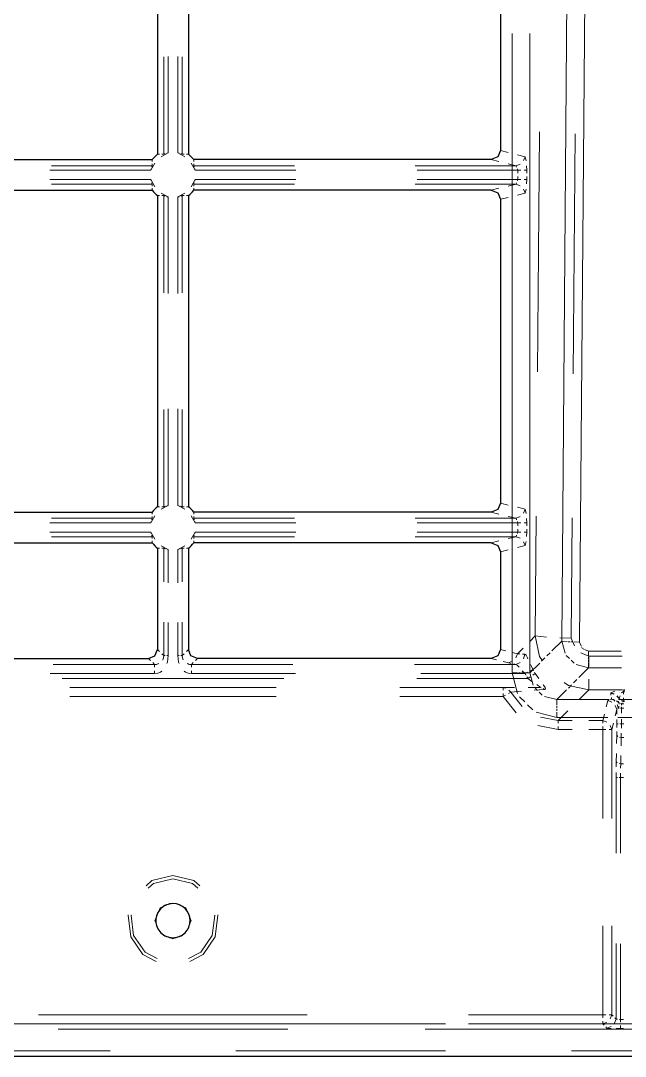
# Model space of a CAD drawing. Header units: millimetres. Extents: x 0 to 1989, y -338 to 950.
# Drawn here: x 619 to 685.8, y 122.1 to 236.6 of the extents above; entities that cross this region are included whole.
import ezdxf

# ---------------------------------------------------------------- set-up
doc = ezdxf.new("R2010")
doc.units = ezdxf.units.MM
doc.layers.add('DETAIL', color=8, linetype='Continuous')
doc.layers.add('FINE', color=9, linetype='Continuous')

msp = doc.modelspace()

# ---------------------------------------------------------------- linework, layer by layer
at = {"layer": 'DETAIL', "lineweight": 25}
for p, q in [((634.11, 256.29), (634.11, 221.87)), ((637.51, 256.29), (637.51, 221.87)), ((600.63, 221.28), (633.52, 221.28)), ((670.99, 221.28), (638.1, 221.28)), ((600.63, 217.88), (633.52, 217.88)), ((670.99, 217.88), (638.1, 217.88)), ((637.51, 217.29), (637.51, 182.87)), ((672, 216.89), (672, 183.28)), ((600.63, 182.28), (633.52, 182.28)), ((670.99, 182.28), (638.1, 182.28)), ((670.99, 178.88), (638.1, 178.88)), ((634.11, 178.29), (634.11, 167.08)), ((637.51, 178.29), (637.51, 167.08)), ((672, 177.89), (672, 167.08)), ((600.63, 166.08), (633.11, 166.08)), ((67.81, 122.08), (1203.81, 122.08))]:
    msp.add_line(p, q, dxfattribs=at)
for points in [[(670.99, 256.88), (671.71, 256.59), (672, 255.89), (672, 222.28)], [(672, 222.28), (671.71, 221.57), (670.99, 221.28)], [(670.99, 217.88), (671.71, 217.59), (672, 216.89)], [(672, 183.28), (671.71, 182.57), (670.99, 182.28)], [(670.99, 178.88), (671.71, 178.59), (672, 177.89)], [(633.11, 166.08), (633.82, 166.38), (634.11, 167.08)], [(670.99, 166.08), (638.51, 166.08), (637.8, 166.38), (637.51, 167.08)], [(672, 167.08), (671.71, 166.38), (670.99, 166.08)]]:
    msp.add_lwpolyline(points, dxfattribs=at)
for points in [[(634.11, 221.87, 0.073451), (633.52, 221.28)], [(638.1, 221.28, 0.073616), (637.51, 221.87)], [(633.52, 217.88, 0.073451), (634.11, 217.29)], [(637.51, 217.29, 0.07352), (638.1, 217.88)], [(634.11, 217.29), (634.11, 182.87, 0.073616), (633.52, 182.28)], [(638.1, 182.28, 0.073453), (637.51, 182.87)], [(600.63, 178.88), (633.52, 178.88, 0.073451), (634.11, 178.29)], [(637.51, 178.29, 0.07352), (638.1, 178.88)]]:
    msp.add_lwpolyline(points, format="xyb", dxfattribs=at)
msp.add_lwpolyline([(635.81, 138.97, 0.41423), (633.92, 137.08, 0.414214), (635.81, 135.2, 0.414222), (637.7, 137.08, 0.414188)], format="xyb", close=True, dxfattribs=at)
at = {"layer": 'FINE', "lineweight": 9}
for p, q in [((678.78, 168.02), (679.61, 272.2)), ((681.59, 272.09), (680.76, 167.9)), ((673.29, 235.24), (673.29, 164.51)), ((675.27, 164.51), (675.27, 235.24)), ((634.79, 221.87), (634.79, 232.63)), ((635.29, 232.69), (635.29, 222.03)), ((636.33, 232.69), (636.33, 222.03)), ((636.83, 221.87), (636.83, 232.63)), ((676.31, 224.34), (676.1, 197.79)), ((680.06, 197.56), (680.27, 224.11)), ((672.85, 222.06), (672, 222.28)), ((633.52, 221.28), (633.52, 221.07)), ((634.11, 221.87), (634.32, 221.87)), ((634.51, 221.6), (635.29, 222.03)), ((634.58, 221.87), (634.79, 221.87)), ((635.29, 222.03), (635.13, 221.99)), ((636.33, 222.03), (636.49, 221.99)), ((637.11, 221.6), (636.33, 222.03)), ((637.04, 221.87), (636.83, 221.87)), ((637.51, 221.87), (637.3, 221.87)), ((638.1, 221.28), (638.1, 221.07)), ((670.99, 221.28), (671.85, 221.07)), ((674.73, 221.6), (673.88, 221.81)), ((674.55, 221.16), (674.73, 221.6)), ((674.87, 221.14), (674.73, 221.6)), ((633.36, 220.1), (622.21, 220.1)), ((622.38, 220.6), (633.52, 220.6)), ((633.36, 220.1), (633.79, 220.88)), ((633.52, 220.81), (633.52, 220.6)), ((638.26, 220.1), (637.83, 220.88)), ((638.1, 220.81), (638.1, 220.6)), ((649.24, 220.6), (638.1, 220.6)), ((638.26, 220.1), (649.41, 220.1)), ((673.74, 220.6), (662.6, 220.6)), ((662.79, 220.1), (673.94, 220.1)), ((672.88, 220.81), (673.74, 220.6)), ((673.74, 220.6), (674.18, 220.78)), ((673.74, 220.6), (673.8, 220.44)), ((673.88, 220.26), (673.94, 220.1)), ((674.25, 220.1), (673.94, 220.1)), ((673.94, 220.1), (673.94, 219.78)), ((674.93, 220.1), (674.62, 220.1)), ((674.93, 220.1), (674.9, 220.57)), ((674.93, 219.78), (674.93, 220.1)), ((622.21, 219.06), (633.36, 219.06)), ((633.36, 219.06), (633.4, 218.91)), ((633.79, 218.28), (633.36, 219.06)), ((637.83, 218.28), (638.26, 219.06)), ((638.26, 219.06), (638.22, 218.91)), ((649.41, 219.06), (638.26, 219.06)), ((673.94, 219.06), (673.88, 218.91)), ((674.25, 219.06), (673.94, 219.06)), ((674.93, 219.06), (674.62, 219.06)), ((674.9, 218.59), (674.93, 219.06)), ((674.93, 219.06), (674.93, 219.39)), ((633.52, 218.56), (622.38, 218.56)), ((633.52, 218.35), (633.52, 218.56)), ((633.52, 217.88), (633.52, 218.1)), ((638.1, 218.56), (649.24, 218.56)), ((638.1, 218.35), (638.1, 218.56)), ((638.1, 217.88), (638.1, 218.1)), ((662.6, 218.56), (673.74, 218.56)), ((671.85, 218.1), (670.99, 217.88)), ((673.74, 218.56), (672.88, 218.35)), ((673.8, 218.72), (673.74, 218.56)), ((674.18, 218.38), (673.74, 218.56)), ((674.73, 217.57), (674.55, 218)), ((674.73, 217.57), (674.87, 218.02)), ((634.32, 217.29), (634.11, 217.29)), ((635.29, 217.14), (634.51, 217.56)), ((634.79, 217.29), (634.58, 217.29)), ((634.79, 206.53), (634.79, 217.29)), ((635.29, 217.14), (635.29, 206.48)), ((636.33, 217.14), (637.11, 217.56)), ((636.33, 217.14), (636.33, 206.48)), ((636.83, 206.53), (636.83, 217.29)), ((636.83, 217.29), (637.04, 217.29)), ((637.3, 217.29), (637.51, 217.29)), ((672, 216.89), (672.85, 217.1)), ((673.88, 217.35), (674.73, 217.57)), ((634.79, 182.87), (634.79, 193.63)), ((635.29, 193.69), (635.29, 183.03)), ((636.33, 193.69), (636.33, 183.03)), ((636.83, 182.87), (636.83, 193.63)), ((633.52, 182.28), (633.52, 182.07)), ((634.11, 182.87), (634.32, 182.87)), ((634.51, 182.6), (635.29, 183.03)), ((634.58, 182.87), (634.79, 182.87)), ((635.29, 183.03), (635.13, 182.99)), ((636.33, 183.03), (636.49, 182.99)), ((637.11, 182.6), (636.33, 183.03)), ((637.04, 182.87), (636.83, 182.87)), ((637.51, 182.87), (637.3, 182.87)), ((638.1, 182.28), (638.1, 182.07)), ((670.99, 182.28), (671.85, 182.07)), ((672.85, 183.06), (672, 183.28)), ((674.73, 182.6), (673.88, 182.81)), ((674.55, 182.16), (674.73, 182.6)), ((674.87, 182.14), (674.73, 182.6)), ((633.36, 181.1), (622.21, 181.1)), ((622.38, 181.6), (633.52, 181.6)), ((633.36, 181.1), (633.79, 181.88)), ((633.52, 181.81), (633.52, 181.6)), ((638.26, 181.1), (637.83, 181.88)), ((638.1, 181.81), (638.1, 181.6)), ((649.24, 181.6), (638.1, 181.6)), ((638.26, 181.1), (649.41, 181.1)), ((673.74, 181.6), (674.18, 181.78)), ((673.74, 181.6), (673.8, 181.44)), ((673.88, 181.26), (673.94, 181.1)), ((673.94, 181.1), (674.25, 181.1)), ((674.62, 181.1), (674.93, 181.1)), ((674.93, 181.1), (674.9, 181.57)), ((674.93, 180.78), (674.93, 181.1)), ((675.97, 181.85), (675.86, 168.58)), ((679.83, 168.35), (679.93, 181.63)), ((622.21, 180.06), (633.36, 180.06)), ((633.36, 180.06), (633.4, 179.91)), ((633.79, 179.28), (633.36, 180.06)), ((637.83, 179.28), (638.26, 180.06)), ((638.26, 180.06), (638.22, 179.91)), ((649.41, 180.06), (638.26, 180.06)), ((673.94, 180.06), (673.88, 179.91)), ((673.94, 180.06), (674.25, 180.06)), ((674.62, 180.06), (674.93, 180.06)), ((674.9, 179.59), (674.93, 180.06)), ((674.93, 180.06), (674.93, 180.39)), ((633.52, 179.56), (622.38, 179.56)), ((633.52, 179.35), (633.52, 179.56)), ((633.52, 178.88), (633.52, 179.1)), ((638.1, 179.56), (649.24, 179.56)), ((638.1, 179.35), (638.1, 179.56)), ((638.1, 178.88), (638.1, 179.1)), ((662.6, 179.56), (673.74, 179.56)), ((671.85, 179.1), (670.99, 178.88)), ((673.74, 179.56), (672.88, 179.35)), ((673.8, 179.72), (673.74, 179.56)), ((674.18, 179.38), (673.74, 179.56)), ((674.73, 178.57), (674.55, 179)), ((674.73, 178.57), (674.87, 179.02)), ((634.32, 178.29), (634.11, 178.29)), ((635.29, 178.14), (634.51, 178.56)), ((634.79, 178.29), (634.58, 178.29)), ((634.79, 174.57), (634.79, 178.29)), ((635.29, 178.14), (635.29, 174.47)), ((636.33, 178.14), (637.11, 178.56)), ((636.33, 178.14), (636.33, 174.47)), ((636.83, 174.57), (636.83, 178.29)), ((636.83, 178.29), (637.04, 178.29)), ((637.3, 178.29), (637.51, 178.29)), ((672, 177.89), (672.85, 178.1)), ((673.88, 178.35), (674.73, 178.57)), ((634.79, 166.4), (634.79, 170.12)), ((635.29, 170.07), (635.29, 166.4)), ((636.83, 166.4), (636.83, 170.12)), ((675.86, 168.58), (675.25, 167.96)), ((675.86, 168.58), (677.1, 168.44)), ((677.71, 166.94), (678.78, 168.02)), ((678.58, 168.39), (679.83, 168.35)), ((679.15, 166.66), (678.78, 168.02)), ((679.38, 167.95), (678.78, 168.02)), ((679.71, 167.93), (679.5, 167.94)), ((680.18, 167.47), (679.83, 168.35)), ((680.03, 167.92), (679.83, 167.93)), ((680.76, 167.9), (680.15, 167.92)), ((680.76, 167.9), (680.93, 167.47)), ((680.97, 167.39), (681.03, 167.24)), ((634.11, 167.08), (634.32, 166.87)), ((634.58, 166.62), (634.79, 166.4)), ((635.14, 166.4), (635.29, 166.4)), ((636.48, 166.4), (636.33, 166.4)), ((637.04, 166.62), (636.83, 166.4)), ((637.51, 167.08), (637.3, 166.87)), ((672.59, 166.93), (672, 167.08)), ((673.9, 166.61), (673.3, 166.76)), ((673.71, 166.17), (673.9, 166.61)), ((674.51, 167.22), (673.9, 166.61)), ((674.15, 166.59), (673.9, 166.61)), ((674.57, 166.06), (674.71, 166.55)), ((676.56, 165.8), (676.92, 166.16)), ((677.13, 166.37), (677.49, 166.73)), ((679.63, 166.09), (679.29, 166.43)), ((681.79, 166.35), (680.91, 166.72)), ((681.08, 167.18), (681.23, 167.12)), ((681.31, 167.08), (681.74, 166.91)), ((681.74, 166.91), (685.37, 166.91)), ((681.74, 166.91), (681.74, 166.33)), ((681.74, 166.22), (681.74, 166.03)), ((681.79, 165.19), (681.79, 166.35)), ((685.48, 166.35), (681.79, 166.35)), ((622.56, 165.42), (633.78, 165.42)), ((633.32, 165.88), (633.11, 166.08)), ((633.78, 165.42), (633.57, 165.63)), ((637.84, 165.42), (638.05, 165.63)), ((649.06, 165.42), (637.84, 165.42)), ((638.3, 165.88), (638.51, 166.08)), ((673.73, 165.42), (662.52, 165.42)), ((670.99, 166.08), (671.59, 165.94)), ((672.31, 165.76), (672.91, 165.61)), ((672.91, 165.61), (673.34, 165.79)), ((672.91, 165.61), (673.16, 165.55)), ((673.48, 165.48), (673.73, 165.42)), ((673.73, 165.42), (674.2, 165.64)), ((675.27, 164.51), (676.35, 165.58)), ((680.16, 165.56), (679.82, 165.89)), ((681.74, 165.04), (680.39, 165.42)), ((681.74, 165.04), (680.67, 163.97)), ((681.74, 165.91), (681.74, 165.72)), ((681.74, 165.61), (681.74, 165.04)), ((685.38, 165.04), (681.74, 165.04)), ((633.78, 164.42), (622.25, 164.42)), ((623.55, 163.89), (648.07, 163.89)), ((633.78, 164.42), (633.78, 164.73)), ((637.84, 164.42), (637.84, 164.73)), ((637.84, 164.42), (649.37, 164.42)), ((662.78, 163.89), (675.04, 163.89)), ((663.2, 164.42), (674.73, 164.42)), ((673.9, 164.51), (673.29, 164.51)), ((673.9, 162.23), (673.29, 164.51)), ((674.22, 164.51), (674.02, 164.51)), ((674.54, 164.51), (674.34, 164.51)), ((675.27, 164.51), (674.66, 164.51)), ((675, 164.56), (674.73, 164.42)), ((674.73, 164.42), (674.82, 164.25)), ((674.94, 164.05), (675.04, 163.89)), ((675.29, 164.05), (675.04, 163.89)), ((675.04, 163.89), (675.49, 163.56)), ((675.27, 164.51), (675.62, 163.13)), ((675.6, 164.87), (675.33, 164.73)), ((675.68, 164.73), (675.6, 164.87)), ((675.86, 164.42), (675.6, 164.25)), ((624.41, 162.89), (647.22, 162.89)), ((660.9, 162.89), (672.31, 162.89)), ((672.62, 162.8), (672.31, 162.89)), ((673.56, 162.89), (672.31, 162.89)), ((676.33, 162.89), (675.07, 162.89)), ((675.76, 162.9), (676.1, 162.56)), ((676.53, 162.85), (676.33, 162.89)), ((676.93, 162.66), (676.75, 162.77)), ((679.88, 163.18), (679.53, 162.82)), ((680.46, 163.75), (680.1, 163.39)), ((681.79, 162.62), (681.79, 163.79)), ((647.22, 161.89), (624.41, 161.89)), ((672.31, 161.89), (660.9, 161.89)), ((672.31, 162.2), (672.31, 161.89)), ((672.58, 162.03), (672.31, 161.89)), ((672.31, 161.89), (673.75, 160.07)), ((673.17, 162.35), (672.9, 162.21)), ((673.17, 162.35), (672.95, 162.59)), ((673.17, 162.35), (674.34, 162.46)), ((674.41, 160.79), (673.17, 162.35)), ((674.69, 161.29), (674.13, 161.84)), ((675.75, 162.58), (676.93, 162.66)), ((676.3, 162.36), (676.63, 162.03)), ((676.87, 161.89), (678.24, 161.54)), ((679.31, 162.61), (678.24, 161.54)), ((678.24, 161.54), (678.24, 160.93)), ((678.24, 161.54), (684.03, 161.54)), ((680.73, 161.56), (681.79, 162.62)), ((681.79, 162.62), (685.48, 162.62)), ((684.3, 161.57), (684.17, 161.52)), ((684.55, 162.15), (684.2, 162.26)), ((684.23, 162.29), (684.57, 162.18)), ((684.27, 161.78), (684.3, 161.57)), ((685.12, 161.65), (684.89, 161.92)), ((684.91, 161.94), (685.13, 161.66)), ((685.1, 161.52), (685.12, 161.65)), ((685.12, 161.65), (685.13, 161.65)), ((685.12, 161.65), (685.24, 161.51)), ((685.13, 161.66), (685.25, 161.95)), ((685.13, 161.66), (685.13, 161.66)), ((685.13, 161.66), (685.25, 161.54)), ((685.18, 161.54), (687.11, 161.54)), ((685.65, 162.61), (685.19, 162.57)), ((685.4, 162.29), (685.65, 162.49)), ((685.58, 161.4), (685.61, 161.74)), ((685.65, 162.61), (685.65, 162.58)), ((685.75, 162.61), (685.65, 162.61)), ((685.65, 162.53), (685.65, 162.49)), ((675.58, 160.4), (675.02, 160.95)), ((678.24, 160.81), (678.24, 160.61)), ((678.24, 160.49), (678.24, 160.28)), ((683.88, 161.43), (683.71, 160.75)), ((684.01, 161.47), (683.88, 161.43)), ((684.32, 161.25), (683.88, 161.43)), ((684.88, 160.44), (684.7, 160.88)), ((684.71, 159.76), (684.88, 160.44)), ((684.88, 160.44), (684.93, 160.48)), ((684.88, 160.44), (684.88, 159.94)), ((684.98, 160.54), (685.03, 160.58)), ((685.14, 160.58), (685.03, 160.58)), ((685.04, 161.25), (685.07, 161.37)), ((685.04, 161.25), (685.15, 161.17)), ((685.38, 160.58), (685.27, 160.58)), ((685.29, 161.11), (685.41, 161.08)), ((685.38, 160.58), (685.39, 160.74)), ((685.38, 160.58), (685.65, 160.58)), ((685.38, 160.04), (685.38, 160.58)), ((685.4, 160.92), (685.41, 161.08)), ((685.41, 161.39), (685.58, 161.34)), ((685.41, 161.08), (685.47, 161.16)), ((685.66, 161.08), (685.41, 161.08)), ((685.42, 161.45), (685.58, 161.4)), ((685.53, 161.26), (685.58, 161.34)), ((685.58, 161.38), (685.58, 161.4)), ((685.73, 161.4), (685.58, 161.4)), ((685.58, 161.34), (685.58, 161.36)), ((685.58, 161.34), (685.73, 161.34)), ((678.24, 159.56), (675.97, 160.16)), ((678.41, 159.24), (676.45, 159.59)), ((678.24, 160.16), (678.24, 159.56)), ((683.88, 159.56), (678.24, 159.56)), ((678.41, 159.24), (678.41, 158.93)), ((683.34, 159.24), (681.8, 159.24)), ((683.51, 159.93), (683.34, 159.24)), ((683.78, 159.06), (683.34, 159.24)), ((683.34, 159.24), (683.34, 158.93)), ((684.88, 159.35), (684.88, 158.86)), ((686.88, 159.56), (685, 159.56)), ((676.13, 158.66), (678.41, 158.25)), ((678.41, 158.56), (678.41, 158.25)), ((678.41, 158.25), (679.95, 158.25)), ((683.34, 158.56), (683.34, 158.25)), ((683.65, 158.25), (683.34, 158.25)), ((684.34, 158.25), (684.15, 158.69)), ((684.34, 158.25), (684.51, 158.94)), ((684.34, 148.38), (684.34, 158.25)), ((684.88, 158.86), (684.88, 158.46)), ((685.38, 158.86), (685.22, 158.86)), ((685.38, 158.39), (685.38, 158.86)), ((684.87, 157.61), (684.85, 156.69)), ((684.87, 158), (684.87, 157.61)), ((684.99, 157.47), (684.87, 157.61)), ((685.37, 157.36), (685.19, 157.39)), ((685.35, 156.44), (685.37, 157.36)), ((685.37, 157.36), (685.37, 157.82)), ((685.37, 157.36), (685.64, 157.36)), ((684.81, 154.67), (684.8, 154.12)), ((684.83, 155.59), (684.81, 154.67)), ((684.93, 154.53), (684.81, 154.67)), ((685.31, 154.42), (685.13, 154.46)), ((685.3, 153.95), (685.31, 154.42)), ((684.8, 153.46), (684.79, 152.92)), ((684.79, 152.92), (684.79, 144.57)), ((685.29, 152.92), (685.14, 152.92)), ((685.29, 152.92), (685.3, 153.39)), ((685.29, 144.55), (685.29, 152.92)), ((685.29, 152.92), (685.62, 152.92)), ((683.34, 136.53), (683.34, 126.66)), ((684.34, 126.66), (684.34, 136.53)), ((635.81, 135.08), (634.63, 135.57)), ((636.99, 135.57), (635.81, 135.08)), ((684.79, 134.55), (684.79, 126.2)), ((685.29, 126.15), (685.29, 134.52)), ((620.96, 126.66), (650.66, 126.66)), ((668.49, 126.66), (683.34, 126.66)), ((683.65, 126.66), (683.34, 126.66)), ((683.34, 126.66), (683.34, 126.35)), ((684.34, 126.66), (684.15, 126.22)), ((684.48, 126.52), (684.34, 126.66)), ((684.79, 126.2), (684.61, 125.76)), ((684.79, 126.2), (684.65, 126.35)), ((684.95, 126.19), (684.79, 126.2)), ((685.29, 126.15), (685.14, 126.17)), ((685.29, 126.15), (685.29, 125.84)), ((685.62, 126.15), (685.29, 126.15)), ((605.67, 125.68), (628.86, 125.68)), ((650.66, 125.66), (620.96, 125.66)), ((623.13, 125.08), (648.49, 125.08)), ((642.77, 125.68), (665.95, 125.68)), ((663.7, 125.08), (689.06, 125.08)), ((683.34, 125.66), (668.49, 125.66)), ((679.86, 125.68), (818.96, 125.68)), ((683.78, 125.84), (683.34, 125.66)), ((683.34, 125.66), (683.48, 125.52)), ((683.65, 125.35), (683.79, 125.2)), ((684.24, 125.39), (683.79, 125.2)), ((684.82, 125.16), (685.29, 125.15)), ((685.29, 125.15), (685.62, 125.15)), ((628.86, 122.68), (605.67, 122.68)), ((665.95, 122.68), (642.77, 122.68)), ((818.96, 122.68), (679.86, 122.68))]:
    msp.add_line(p, q, dxfattribs=at)
for points in [[(634.95, 221.93), (634.86, 221.9), (634.8, 221.88), (634.79, 221.87)], [(636.67, 221.93), (636.76, 221.9), (636.82, 221.88), (636.83, 221.87)], [(633.4, 220.26), (633.39, 220.22), (633.36, 220.1)], [(633.52, 220.6), (633.51, 220.57), (633.48, 220.49), (633.46, 220.44)], [(638.1, 220.6), (638.11, 220.57), (638.14, 220.49), (638.16, 220.44)], [(638.22, 220.26), (638.23, 220.22), (638.26, 220.1)], [(673.94, 219.39), (673.94, 219.06), (662.79, 219.06)], [(633.46, 218.72), (633.49, 218.63), (633.52, 218.57), (633.52, 218.56)], [(638.16, 218.72), (638.13, 218.63), (638.11, 218.57), (638.1, 218.56)], [(634.79, 217.29), (634.82, 217.28), (634.9, 217.25), (634.95, 217.23)], [(635.13, 217.18), (635.17, 217.16), (635.29, 217.14)], [(636.49, 217.18), (636.45, 217.16), (636.33, 217.14)], [(636.83, 217.29), (636.8, 217.28), (636.72, 217.25), (636.67, 217.23)], [(634.95, 182.93), (634.86, 182.9), (634.8, 182.88), (634.79, 182.87)], [(636.67, 182.93), (636.76, 182.9), (636.82, 182.88), (636.83, 182.87)], [(633.4, 181.26), (633.39, 181.22), (633.36, 181.1)], [(633.52, 181.6), (633.51, 181.57), (633.48, 181.49), (633.46, 181.44)], [(638.1, 181.6), (638.11, 181.57), (638.14, 181.49), (638.16, 181.44)], [(638.22, 181.26), (638.23, 181.22), (638.26, 181.1)], [(672.88, 181.81), (673.74, 181.6), (662.6, 181.6)], [(662.79, 181.1), (673.94, 181.1), (673.94, 180.78)], [(673.94, 180.39), (673.94, 180.06), (662.79, 180.06)], [(633.46, 179.72), (633.49, 179.63), (633.52, 179.57), (633.52, 179.56)], [(638.16, 179.72), (638.13, 179.63), (638.11, 179.57), (638.1, 179.56)], [(634.79, 178.29), (634.81, 178.28), (634.87, 178.26), (634.95, 178.23)], [(635.13, 178.17), (635.29, 178.14), (635.29, 178.14)], [(636.49, 178.17), (636.33, 178.14), (636.33, 178.14)], [(636.83, 178.29), (636.81, 178.28), (636.75, 178.26), (636.67, 178.23)], [(636.33, 170.07), (636.33, 166.4), (636.43, 165.68), (636.48, 165.55)], [(675.86, 168.58), (676.33, 166.31), (676.65, 165.83)], [(634.79, 166.4), (634.76, 166.16), (634.68, 165.95), (634.67, 165.93)], [(634.79, 166.4), (634.84, 166.4), (634.95, 166.4), (634.95, 166.4)], [(635.29, 166.4), (635.19, 165.68), (635.14, 165.55)], [(636.83, 166.4), (636.78, 166.4), (636.67, 166.4), (636.67, 166.4)], [(636.83, 166.4), (636.86, 166.16), (636.94, 165.95), (636.95, 165.93)], [(675.04, 166.06), (674.99, 166.16), (674.84, 166.45), (674.71, 166.55), (674.46, 166.57)], [(634.25, 165.53), (634.24, 165.53), (634.17, 165.5), (634.17, 165.49), (634.17, 165.49), (634.16, 165.49), (634.16, 165.49), (634.15, 165.49), (634.12, 165.48), (634.08, 165.46), (633.98, 165.44), (633.78, 165.42)], [(633.78, 165.11), (633.78, 165.12), (633.78, 165.33), (633.78, 165.42)], [(637.37, 165.53), (637.38, 165.53), (637.45, 165.5), (637.45, 165.49), (637.46, 165.49), (637.46, 165.49), (637.46, 165.49), (637.47, 165.49), (637.5, 165.48), (637.54, 165.46), (637.64, 165.44), (637.84, 165.42)], [(637.84, 165.11), (637.84, 165.12), (637.84, 165.33), (637.84, 165.42)], [(673.73, 165.42), (673.86, 165.35), (674.03, 165.18), (674.07, 165.14)], [(675.6, 164.87), (675.43, 165.2), (675.34, 165.41)], [(634.58, 164.7), (634.44, 164.59), (634.13, 164.46), (633.78, 164.42)], [(637.04, 164.7), (637.18, 164.59), (637.49, 164.46), (637.84, 164.42)], [(674.42, 164.74), (674.54, 164.61), (674.73, 164.42)], [(676.24, 163.86), (675.86, 164.42), (675.78, 164.56)], [(672.31, 162.89), (672.31, 162.59), (672.31, 162.57)], [(676.04, 163.2), (676.12, 163.14), (676.33, 163), (676.39, 162.95), (676.4, 162.92), (676.39, 162.9), (676.36, 162.89), (676.33, 162.89)], [(676.93, 162.66), (676.95, 162.67), (677, 162.73), (676.95, 162.88), (676.78, 163.13), (676.72, 163.21)], [(679.05, 163.42), (679.53, 163.09), (681.79, 162.62)], [(684.21, 162.27), (684.2, 162.26), (684.23, 162.04)], [(684.66, 162.46), (684.23, 162.29), (684.22, 162.28)], [(684.66, 161.38), (684.57, 161.46), (684.3, 161.57)], [(684.56, 161.53), (684.51, 161.55), (684.3, 161.57)], [(685.63, 162.15), (685.65, 162.49), (685.75, 162.49)], [(685.04, 161.25), (684.89, 161.38), (684.84, 161.41)], [(685.03, 160.58), (684.95, 160.94), (684.93, 160.98)], [(685.03, 160.58), (685.12, 160.78), (685.12, 160.79)], [(685.14, 161.05), (685.12, 161.13), (685.04, 161.25)], [(679.95, 159.24), (678.41, 159.24), (679.47, 160.3)], [(685.65, 158.86), (685.38, 158.86), (685.38, 159.39)], [(681.8, 158.25), (683.34, 158.25), (683.34, 148.38)], [(684.34, 158.25), (684.03, 158.25), (684.03, 158.25)], [(685.04, 158.86), (685.03, 158.86), (684.88, 158.86)], [(685.62, 154.42), (685.31, 154.42), (685.33, 155.34)], [(684.95, 152.92), (684.95, 152.92), (684.79, 152.92)], [(635.81, 142.08), (633.49, 141.51), (632.85, 140.95)], [(638.77, 140.95), (638.13, 141.51), (635.81, 142.08)], [(635.81, 141.73), (633.65, 141.2), (633.06, 140.68)], [(638.56, 140.68), (637.97, 141.2), (635.81, 141.73)], [(633.91, 136.85), (633.81, 137.08), (634.4, 138.5), (635.1, 138.79)], [(636.52, 138.79), (637.22, 138.5), (637.81, 137.08), (637.71, 136.85)], [(630.86, 137.73), (630.85, 137.68), (631.14, 135.31), (632.49, 133.34), (633.95, 132.57)], [(631.21, 137.69), (631.19, 137.64), (631.46, 135.43), (632.73, 133.6), (634.08, 132.89)], [(637.54, 132.89), (638.89, 133.6), (640.16, 135.43), (640.43, 137.64), (640.41, 137.69)], [(637.67, 132.57), (639.13, 133.34), (640.49, 135.31), (640.77, 137.68), (640.76, 137.73)], [(684.34, 126.66), (684.03, 126.66), (684.03, 126.66)], [(683.34, 125.97), (683.34, 125.96), (683.34, 125.66)], [(683.79, 125.2), (684.25, 125.17), (684.26, 125.17)], [(685.29, 125.47), (685.29, 125.46), (685.29, 125.15)]]:
    msp.add_lwpolyline(points, dxfattribs=at)

doc.saveas('drawing.dxf')
